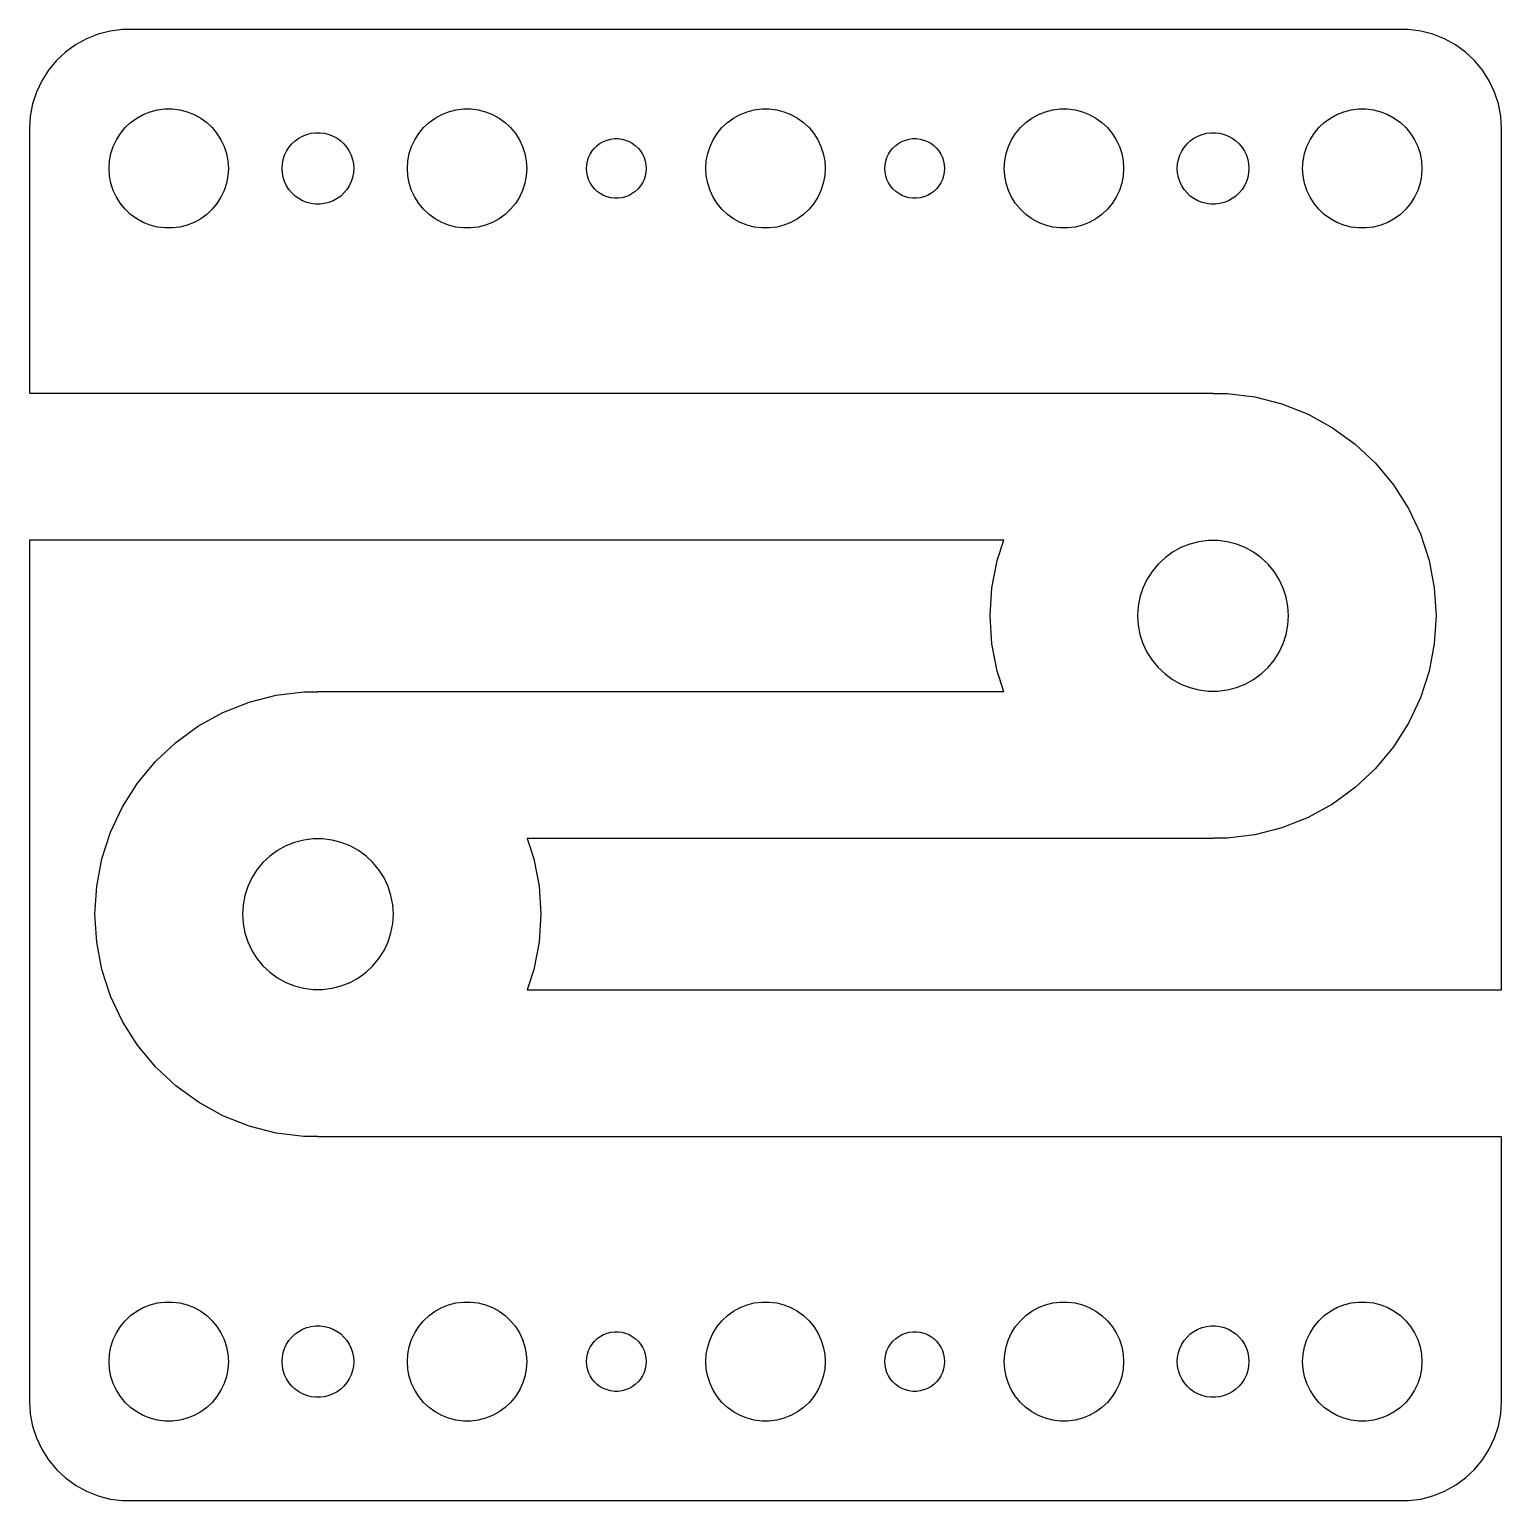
# Model space of a CAD drawing. Header units: metres. Extents: x -37 to 127, y -37 to 121.
# Drawn here: x 53 to 127, y 47 to 121 of the extents above; entities that cross this region are included whole.
import ezdxf

# ---------------------------------------------------------------- set-up
doc = ezdxf.new("R2010")
doc.units = ezdxf.units.M

msp = doc.modelspace()

# ---------------------------------------------------------------- linework, layer by layer
for p, q in [((56.4549, 120.755), (55.8711, 120.524)), ((57.0631, 120.911), (56.4549, 120.755)), ((57.686, 120.99), (57.0631, 120.911)), ((122.314, 120.99), (57.686, 120.99)), ((122.937, 120.911), (122.314, 120.99)), ((123.545, 120.755), (122.937, 120.911)), ((124.129, 120.524), (123.545, 120.755)), ((55.3209, 120.222), (54.8129, 119.853)), ((55.8711, 120.524), (55.3209, 120.222)), ((124.679, 120.222), (124.129, 120.524)), ((125.187, 119.853), (124.679, 120.222)), ((54.3551, 119.423), (53.9549, 118.939)), ((54.8129, 119.853), (54.3551, 119.423)), ((125.645, 119.423), (125.187, 119.853)), ((126.045, 118.939), (125.645, 119.423)), ((53.6185, 118.409), (53.3511, 117.841)), ((53.9549, 118.939), (53.6185, 118.409)), ((126.382, 118.409), (126.045, 118.939)), ((126.649, 117.841), (126.382, 118.409)), ((53.3511, 117.841), (53.1571, 117.243)), ((126.843, 117.243), (126.649, 117.841)), ((53.1571, 117.243), (53.0394, 116.627)), ((59.0729, 116.853), (59.4379, 116.947)), ((59.4379, 116.947), (59.8116, 116.994)), ((59.8116, 116.994), (60.1884, 116.994)), ((60.1884, 116.994), (60.5621, 116.947)), ((60.5621, 116.947), (60.927, 116.853)), ((74.073, 116.853), (74.4379, 116.947)), ((74.4379, 116.947), (74.8116, 116.994)), ((74.8116, 116.994), (75.1884, 116.994)), ((75.1884, 116.994), (75.5621, 116.947)), ((75.5621, 116.947), (75.927, 116.853)), ((89.073, 116.853), (89.4379, 116.947)), ((89.4379, 116.947), (89.8116, 116.994)), ((89.8116, 116.994), (90.1884, 116.994)), ((90.1884, 116.994), (90.5621, 116.947)), ((90.5621, 116.947), (90.927, 116.853)), ((104.073, 116.853), (104.438, 116.947)), ((104.438, 116.947), (104.812, 116.994)), ((104.812, 116.994), (105.188, 116.994)), ((105.188, 116.994), (105.562, 116.947)), ((105.562, 116.947), (105.927, 116.853)), ((119.073, 116.853), (119.438, 116.947)), ((119.438, 116.947), (119.812, 116.994)), ((119.812, 116.994), (120.188, 116.994)), ((120.188, 116.994), (120.562, 116.947)), ((120.562, 116.947), (120.927, 116.853)), ((126.961, 116.627), (126.843, 117.243)), ((53.0394, 116.627), (53, 116)), ((57.8131, 116.054), (58.0877, 116.312)), ((58.0877, 116.312), (58.3925, 116.533)), ((58.3925, 116.533), (58.7227, 116.714)), ((58.7227, 116.714), (59.0729, 116.853)), ((60.927, 116.853), (61.2773, 116.714)), ((61.2773, 116.714), (61.6075, 116.533)), ((61.6075, 116.533), (61.9123, 116.312)), ((61.9123, 116.312), (62.1869, 116.054)), ((72.8131, 116.054), (73.0877, 116.312)), ((73.0877, 116.312), (73.3925, 116.533)), ((73.3925, 116.533), (73.7227, 116.714)), ((73.7227, 116.714), (74.073, 116.853)), ((75.927, 116.853), (76.2773, 116.714)), ((76.2773, 116.714), (76.6075, 116.533)), ((76.6075, 116.533), (76.9123, 116.312)), ((76.9123, 116.312), (77.1869, 116.054)), ((87.8131, 116.054), (88.0877, 116.312)), ((88.0877, 116.312), (88.3925, 116.533)), ((88.3925, 116.533), (88.7227, 116.714)), ((88.7227, 116.714), (89.073, 116.853)), ((90.927, 116.853), (91.2773, 116.714)), ((91.2773, 116.714), (91.6075, 116.533)), ((91.6075, 116.533), (91.9123, 116.312)), ((91.9123, 116.312), (92.1869, 116.054)), ((102.813, 116.054), (103.088, 116.312)), ((103.088, 116.312), (103.393, 116.533)), ((103.393, 116.533), (103.723, 116.714)), ((103.723, 116.714), (104.073, 116.853)), ((105.927, 116.853), (106.277, 116.714)), ((106.277, 116.714), (106.607, 116.533)), ((106.607, 116.533), (106.912, 116.312)), ((106.912, 116.312), (107.187, 116.054)), ((117.813, 116.054), (118.088, 116.312)), ((118.088, 116.312), (118.393, 116.533)), ((118.393, 116.533), (118.723, 116.714)), ((118.723, 116.714), (119.073, 116.853)), ((120.927, 116.853), (121.277, 116.714)), ((121.277, 116.714), (121.607, 116.533)), ((121.607, 116.533), (121.912, 116.312)), ((121.912, 116.312), (122.187, 116.054)), ((127, 116), (126.961, 116.627)), ((53, 116), (53, 102.7)), ((57.2107, 115.104), (57.3711, 115.445)), ((57.3711, 115.445), (57.5729, 115.763)), ((57.5729, 115.763), (57.8131, 116.054)), ((62.1869, 116.054), (62.427, 115.763)), ((62.427, 115.763), (62.6289, 115.445)), ((62.6289, 115.445), (62.7893, 115.104)), ((66.3526, 115.387), (66.5355, 115.52)), ((66.5355, 115.52), (66.7336, 115.629)), ((66.7336, 115.629), (66.9438, 115.712)), ((66.9438, 115.712), (67.1627, 115.768)), ((67.1627, 115.768), (67.387, 115.796)), ((67.387, 115.796), (67.613, 115.796)), ((67.613, 115.796), (67.8373, 115.768)), ((67.8373, 115.768), (68.0562, 115.712)), ((68.0562, 115.712), (68.2664, 115.629)), ((68.2664, 115.629), (68.4645, 115.52)), ((68.4645, 115.52), (68.6474, 115.387)), ((72.2107, 115.104), (72.3711, 115.445)), ((72.3711, 115.445), (72.573, 115.763)), ((72.573, 115.763), (72.8131, 116.054)), ((77.1869, 116.054), (77.427, 115.763)), ((77.427, 115.763), (77.6289, 115.445)), ((77.6289, 115.445), (77.7893, 115.104)), ((82.0365, 115.427), (82.2189, 115.473)), ((82.2189, 115.473), (82.4058, 115.497)), ((82.4058, 115.497), (82.5942, 115.497)), ((82.5942, 115.497), (82.7811, 115.473)), ((82.7811, 115.473), (82.9635, 115.427)), ((87.2107, 115.104), (87.3711, 115.445)), ((87.3711, 115.445), (87.573, 115.763)), ((87.573, 115.763), (87.8131, 116.054)), ((92.1869, 116.054), (92.427, 115.763)), ((92.427, 115.763), (92.6289, 115.445)), ((92.6289, 115.445), (92.7893, 115.104)), ((97.0365, 115.427), (97.2189, 115.473)), ((97.2189, 115.473), (97.4058, 115.497)), ((97.4058, 115.497), (97.5942, 115.497)), ((97.5942, 115.497), (97.7811, 115.473)), ((97.7811, 115.473), (97.9635, 115.427)), ((102.211, 115.104), (102.371, 115.445)), ((102.371, 115.445), (102.573, 115.763)), ((102.573, 115.763), (102.813, 116.054)), ((107.187, 116.054), (107.427, 115.763)), ((107.427, 115.763), (107.629, 115.445)), ((107.629, 115.445), (107.789, 115.104)), ((111.353, 115.387), (111.536, 115.52)), ((111.536, 115.52), (111.734, 115.629)), ((111.734, 115.629), (111.944, 115.712)), ((111.944, 115.712), (112.163, 115.768)), ((112.163, 115.768), (112.387, 115.796)), ((112.387, 115.796), (112.613, 115.796)), ((112.613, 115.796), (112.837, 115.768)), ((112.837, 115.768), (113.056, 115.712)), ((113.056, 115.712), (113.266, 115.629)), ((113.266, 115.629), (113.464, 115.52)), ((113.464, 115.52), (113.647, 115.387)), ((117.211, 115.104), (117.371, 115.445)), ((117.371, 115.445), (117.573, 115.763)), ((117.573, 115.763), (117.813, 116.054)), ((122.187, 116.054), (122.427, 115.763)), ((122.427, 115.763), (122.629, 115.445)), ((122.629, 115.445), (122.789, 115.104)), ((127, 72.6997), (127, 116)), ((57.0237, 114.376), (57.0942, 114.746)), ((57.0942, 114.746), (57.2107, 115.104)), ((62.7893, 115.104), (62.9057, 114.746)), ((62.9057, 114.746), (62.9763, 114.376)), ((65.8264, 114.663), (65.9226, 114.867)), ((65.9226, 114.867), (66.0438, 115.058)), ((66.0438, 115.058), (66.1879, 115.232)), ((66.1879, 115.232), (66.3526, 115.387)), ((68.6474, 115.387), (68.8121, 115.232)), ((68.8121, 115.232), (68.9562, 115.058)), ((68.9562, 115.058), (69.0773, 114.867)), ((69.0773, 114.867), (69.1736, 114.663)), ((72.0237, 114.376), (72.0943, 114.746)), ((72.0943, 114.746), (72.2107, 115.104)), ((77.7893, 115.104), (77.9057, 114.746)), ((77.9057, 114.746), (77.9763, 114.376)), ((81.1053, 114.552), (81.1855, 114.723)), ((81.1855, 114.723), (81.2865, 114.882)), ((81.2865, 114.882), (81.4065, 115.027)), ((81.4065, 115.027), (81.5439, 115.156)), ((81.5439, 115.156), (81.6963, 115.266)), ((81.6963, 115.266), (81.8613, 115.357)), ((81.8613, 115.357), (82.0365, 115.427)), ((82.9635, 115.427), (83.1387, 115.357)), ((83.1387, 115.357), (83.3037, 115.266)), ((83.3037, 115.266), (83.4561, 115.156)), ((83.4561, 115.156), (83.5934, 115.027)), ((83.5934, 115.027), (83.7135, 114.882)), ((83.7135, 114.882), (83.8145, 114.723)), ((83.8145, 114.723), (83.8947, 114.552)), ((87.0237, 114.376), (87.0943, 114.746)), ((87.0943, 114.746), (87.2107, 115.104)), ((92.7893, 115.104), (92.9057, 114.746)), ((92.9057, 114.746), (92.9763, 114.376)), ((96.1053, 114.552), (96.1855, 114.723)), ((96.1855, 114.723), (96.2865, 114.882)), ((96.2865, 114.882), (96.4065, 115.027)), ((96.4065, 115.027), (96.5439, 115.156)), ((96.5439, 115.156), (96.6963, 115.266)), ((96.6963, 115.266), (96.8613, 115.357)), ((96.8613, 115.357), (97.0365, 115.427)), ((97.9635, 115.427), (98.1387, 115.357)), ((98.1387, 115.357), (98.3037, 115.266)), ((98.3037, 115.266), (98.4561, 115.156)), ((98.4561, 115.156), (98.5934, 115.027)), ((98.5934, 115.027), (98.7135, 114.882)), ((98.7135, 114.882), (98.8145, 114.723)), ((98.8145, 114.723), (98.8947, 114.552)), ((102.024, 114.376), (102.094, 114.746)), ((102.094, 114.746), (102.211, 115.104)), ((107.789, 115.104), (107.906, 114.746)), ((107.906, 114.746), (107.976, 114.376)), ((110.826, 114.663), (110.923, 114.867)), ((110.923, 114.867), (111.044, 115.058)), ((111.044, 115.058), (111.188, 115.232)), ((111.188, 115.232), (111.353, 115.387)), ((113.647, 115.387), (113.812, 115.232)), ((113.812, 115.232), (113.956, 115.058)), ((113.956, 115.058), (114.077, 114.867)), ((114.077, 114.867), (114.174, 114.663)), ((117.024, 114.376), (117.094, 114.746)), ((117.094, 114.746), (117.211, 115.104)), ((122.789, 115.104), (122.906, 114.746)), ((122.906, 114.746), (122.976, 114.376)), ((57, 114), (57.0237, 114.376)), ((57.0237, 113.624), (57, 114)), ((62.9763, 114.376), (63, 114)), ((63, 114), (62.9763, 113.624)), ((65.7, 114), (65.7142, 114.226)), ((65.7142, 113.774), (65.7, 114)), ((65.7142, 114.226), (65.7565, 114.448)), ((65.7565, 114.448), (65.8264, 114.663)), ((69.1736, 114.663), (69.2434, 114.448)), ((69.2434, 114.448), (69.2858, 114.226)), ((69.2858, 114.226), (69.3, 114)), ((69.3, 114), (69.2858, 113.774)), ((72, 114), (72.0237, 114.376)), ((72.0237, 113.624), (72, 114)), ((77.9763, 114.376), (78, 114)), ((78, 114), (77.9763, 113.624)), ((81, 114), (81.0118, 114.188)), ((81.0118, 113.812), (81, 114)), ((81.0118, 114.188), (81.0471, 114.373)), ((81.0471, 114.373), (81.1053, 114.552)), ((83.8947, 114.552), (83.9529, 114.373)), ((83.9529, 114.373), (83.9882, 114.188)), ((83.9882, 114.188), (84, 114)), ((84, 114), (83.9882, 113.812)), ((87, 114), (87.0237, 114.376)), ((87.0237, 113.624), (87, 114)), ((92.9763, 114.376), (93, 114)), ((93, 114), (92.9763, 113.624)), ((96, 114), (96.0118, 114.188)), ((96.0118, 113.812), (96, 114)), ((96.0118, 114.188), (96.0471, 114.373)), ((96.0471, 114.373), (96.1053, 114.552)), ((98.8947, 114.552), (98.9529, 114.373)), ((98.9529, 114.373), (98.9882, 114.188)), ((98.9882, 114.188), (99, 114)), ((99, 114), (98.9882, 113.812)), ((102, 114), (102.024, 114.376)), ((102.024, 113.624), (102, 114)), ((107.976, 114.376), (108, 114)), ((108, 114), (107.976, 113.624)), ((110.7, 114), (110.714, 114.226)), ((110.714, 113.774), (110.7, 114)), ((110.714, 114.226), (110.757, 114.448)), ((110.757, 114.448), (110.826, 114.663)), ((114.174, 114.663), (114.243, 114.448)), ((114.243, 114.448), (114.286, 114.226)), ((114.286, 114.226), (114.3, 114)), ((114.3, 114), (114.286, 113.774)), ((117, 114), (117.024, 114.376)), ((117.024, 113.624), (117, 114)), ((122.976, 114.376), (123, 114)), ((123, 114), (122.976, 113.624)), ((57.0942, 113.254), (57.0237, 113.624)), ((57.2107, 112.896), (57.0942, 113.254)), ((62.9057, 113.254), (62.7893, 112.896)), ((62.9763, 113.624), (62.9057, 113.254)), ((65.7565, 113.552), (65.7142, 113.774)), ((65.8264, 113.337), (65.7565, 113.552)), ((65.9226, 113.133), (65.8264, 113.337)), ((69.1736, 113.337), (69.0773, 113.133)), ((69.2434, 113.552), (69.1736, 113.337)), ((69.2858, 113.774), (69.2434, 113.552)), ((72.0943, 113.254), (72.0237, 113.624)), ((72.2107, 112.896), (72.0943, 113.254)), ((77.9057, 113.254), (77.7893, 112.896)), ((77.9763, 113.624), (77.9057, 113.254)), ((81.0471, 113.627), (81.0118, 113.812)), ((81.1053, 113.448), (81.0471, 113.627)), ((81.1855, 113.277), (81.1053, 113.448)), ((81.2865, 113.118), (81.1855, 113.277)), ((83.8145, 113.277), (83.7135, 113.118)), ((83.8947, 113.448), (83.8145, 113.277)), ((83.9529, 113.627), (83.8947, 113.448)), ((83.9882, 113.812), (83.9529, 113.627)), ((87.0943, 113.254), (87.0237, 113.624)), ((87.2107, 112.896), (87.0943, 113.254)), ((92.9057, 113.254), (92.7893, 112.896)), ((92.9763, 113.624), (92.9057, 113.254)), ((96.0471, 113.627), (96.0118, 113.812)), ((96.1053, 113.448), (96.0471, 113.627)), ((96.1855, 113.277), (96.1053, 113.448)), ((96.2865, 113.118), (96.1855, 113.277)), ((98.8145, 113.277), (98.7135, 113.118)), ((98.8947, 113.448), (98.8145, 113.277)), ((98.9529, 113.627), (98.8947, 113.448)), ((98.9882, 113.812), (98.9529, 113.627)), ((102.094, 113.254), (102.024, 113.624)), ((102.211, 112.896), (102.094, 113.254)), ((107.906, 113.254), (107.789, 112.896)), ((107.976, 113.624), (107.906, 113.254)), ((110.757, 113.552), (110.714, 113.774)), ((110.826, 113.337), (110.757, 113.552)), ((110.923, 113.133), (110.826, 113.337)), ((114.174, 113.337), (114.077, 113.133)), ((114.243, 113.552), (114.174, 113.337)), ((114.286, 113.774), (114.243, 113.552)), ((117.094, 113.254), (117.024, 113.624)), ((117.211, 112.896), (117.094, 113.254)), ((122.906, 113.254), (122.789, 112.896)), ((122.976, 113.624), (122.906, 113.254)), ((57.3711, 112.555), (57.2107, 112.896)), ((57.5729, 112.237), (57.3711, 112.555)), ((62.6289, 112.555), (62.427, 112.237)), ((62.7893, 112.896), (62.6289, 112.555)), ((66.0438, 112.942), (65.9226, 113.133)), ((66.1879, 112.768), (66.0438, 112.942)), ((66.3526, 112.613), (66.1879, 112.768)), ((66.5355, 112.48), (66.3526, 112.613)), ((66.7336, 112.371), (66.5355, 112.48)), ((68.4645, 112.48), (68.2664, 112.371)), ((68.6474, 112.613), (68.4645, 112.48)), ((68.8121, 112.768), (68.6474, 112.613)), ((68.9562, 112.942), (68.8121, 112.768)), ((69.0773, 113.133), (68.9562, 112.942)), ((72.3711, 112.555), (72.2107, 112.896)), ((72.573, 112.237), (72.3711, 112.555)), ((77.6289, 112.555), (77.427, 112.237)), ((77.7893, 112.896), (77.6289, 112.555)), ((81.4065, 112.973), (81.2865, 113.118)), ((81.5439, 112.844), (81.4065, 112.973)), ((81.6963, 112.734), (81.5439, 112.844)), ((81.8613, 112.643), (81.6963, 112.734)), ((82.0365, 112.573), (81.8613, 112.643)), ((82.2189, 112.527), (82.0365, 112.573)), ((82.4058, 112.503), (82.2189, 112.527)), ((82.5942, 112.503), (82.4058, 112.503)), ((82.7811, 112.527), (82.5942, 112.503)), ((82.9635, 112.573), (82.7811, 112.527)), ((83.1387, 112.643), (82.9635, 112.573)), ((83.3037, 112.734), (83.1387, 112.643)), ((83.4561, 112.844), (83.3037, 112.734)), ((83.5934, 112.973), (83.4561, 112.844)), ((83.7135, 113.118), (83.5934, 112.973)), ((87.3711, 112.555), (87.2107, 112.896)), ((87.573, 112.237), (87.3711, 112.555)), ((92.6289, 112.555), (92.427, 112.237)), ((92.7893, 112.896), (92.6289, 112.555)), ((96.4065, 112.973), (96.2865, 113.118)), ((96.5439, 112.844), (96.4065, 112.973)), ((96.6963, 112.734), (96.5439, 112.844)), ((96.8613, 112.643), (96.6963, 112.734)), ((97.0365, 112.573), (96.8613, 112.643)), ((97.2189, 112.527), (97.0365, 112.573)), ((97.4058, 112.503), (97.2189, 112.527)), ((97.5942, 112.503), (97.4058, 112.503)), ((97.7811, 112.527), (97.5942, 112.503)), ((97.9635, 112.573), (97.7811, 112.527)), ((98.1387, 112.643), (97.9635, 112.573)), ((98.3037, 112.734), (98.1387, 112.643)), ((98.4561, 112.844), (98.3037, 112.734)), ((98.5934, 112.973), (98.4561, 112.844)), ((98.7135, 113.118), (98.5934, 112.973)), ((102.371, 112.555), (102.211, 112.896)), ((102.573, 112.237), (102.371, 112.555)), ((107.629, 112.555), (107.427, 112.237)), ((107.789, 112.896), (107.629, 112.555)), ((111.044, 112.942), (110.923, 113.133)), ((111.188, 112.768), (111.044, 112.942)), ((111.353, 112.613), (111.188, 112.768)), ((111.536, 112.48), (111.353, 112.613)), ((111.734, 112.371), (111.536, 112.48)), ((113.464, 112.48), (113.266, 112.371)), ((113.647, 112.613), (113.464, 112.48)), ((113.812, 112.768), (113.647, 112.613)), ((113.956, 112.942), (113.812, 112.768)), ((114.077, 113.133), (113.956, 112.942)), ((117.371, 112.555), (117.211, 112.896)), ((117.573, 112.237), (117.371, 112.555)), ((122.629, 112.555), (122.427, 112.237)), ((122.789, 112.896), (122.629, 112.555)), ((57.8131, 111.946), (57.5729, 112.237)), ((58.0877, 111.688), (57.8131, 111.946)), ((62.1869, 111.946), (61.9123, 111.688)), ((62.427, 112.237), (62.1869, 111.946)), ((66.9438, 112.288), (66.7336, 112.371)), ((67.1627, 112.232), (66.9438, 112.288)), ((67.387, 112.204), (67.1627, 112.232)), ((67.613, 112.204), (67.387, 112.204)), ((67.8373, 112.232), (67.613, 112.204)), ((68.0562, 112.288), (67.8373, 112.232)), ((68.2664, 112.371), (68.0562, 112.288)), ((72.8131, 111.946), (72.573, 112.237)), ((73.0877, 111.688), (72.8131, 111.946)), ((77.1869, 111.946), (76.9123, 111.688)), ((77.427, 112.237), (77.1869, 111.946)), ((87.8131, 111.946), (87.573, 112.237)), ((88.0877, 111.688), (87.8131, 111.946)), ((92.1869, 111.946), (91.9123, 111.688)), ((92.427, 112.237), (92.1869, 111.946)), ((102.813, 111.946), (102.573, 112.237)), ((103.088, 111.688), (102.813, 111.946)), ((107.187, 111.946), (106.912, 111.688)), ((107.427, 112.237), (107.187, 111.946)), ((111.944, 112.288), (111.734, 112.371)), ((112.163, 112.232), (111.944, 112.288)), ((112.387, 112.204), (112.163, 112.232)), ((112.613, 112.204), (112.387, 112.204)), ((112.837, 112.232), (112.613, 112.204)), ((113.056, 112.288), (112.837, 112.232)), ((113.266, 112.371), (113.056, 112.288)), ((117.813, 111.946), (117.573, 112.237)), ((118.088, 111.688), (117.813, 111.946)), ((122.187, 111.946), (121.912, 111.688)), ((122.427, 112.237), (122.187, 111.946)), ((58.3925, 111.467), (58.0877, 111.688)), ((58.7227, 111.286), (58.3925, 111.467)), ((59.0729, 111.147), (58.7227, 111.286)), ((59.4379, 111.053), (59.0729, 111.147)), ((59.8116, 111.006), (59.4379, 111.053)), ((60.1884, 111.006), (59.8116, 111.006)), ((60.5621, 111.053), (60.1884, 111.006)), ((60.927, 111.147), (60.5621, 111.053)), ((61.2773, 111.286), (60.927, 111.147)), ((61.6075, 111.467), (61.2773, 111.286)), ((61.9123, 111.688), (61.6075, 111.467)), ((73.3925, 111.467), (73.0877, 111.688)), ((73.7227, 111.286), (73.3925, 111.467)), ((74.073, 111.147), (73.7227, 111.286)), ((74.4379, 111.053), (74.073, 111.147)), ((74.8116, 111.006), (74.4379, 111.053)), ((75.1884, 111.006), (74.8116, 111.006)), ((75.5621, 111.053), (75.1884, 111.006)), ((75.927, 111.147), (75.5621, 111.053)), ((76.2773, 111.286), (75.927, 111.147)), ((76.6075, 111.467), (76.2773, 111.286)), ((76.9123, 111.688), (76.6075, 111.467)), ((88.3925, 111.467), (88.0877, 111.688)), ((88.7227, 111.286), (88.3925, 111.467)), ((89.073, 111.147), (88.7227, 111.286)), ((89.4379, 111.053), (89.073, 111.147)), ((89.8116, 111.006), (89.4379, 111.053)), ((90.1884, 111.006), (89.8116, 111.006)), ((90.5621, 111.053), (90.1884, 111.006)), ((90.927, 111.147), (90.5621, 111.053)), ((91.2773, 111.286), (90.927, 111.147)), ((91.6075, 111.467), (91.2773, 111.286)), ((91.9123, 111.688), (91.6075, 111.467)), ((103.393, 111.467), (103.088, 111.688)), ((103.723, 111.286), (103.393, 111.467)), ((104.073, 111.147), (103.723, 111.286)), ((104.438, 111.053), (104.073, 111.147)), ((104.812, 111.006), (104.438, 111.053)), ((105.188, 111.006), (104.812, 111.006)), ((105.562, 111.053), (105.188, 111.006)), ((105.927, 111.147), (105.562, 111.053)), ((106.277, 111.286), (105.927, 111.147)), ((106.607, 111.467), (106.277, 111.286)), ((106.912, 111.688), (106.607, 111.467)), ((118.393, 111.467), (118.088, 111.688)), ((118.723, 111.286), (118.393, 111.467)), ((119.073, 111.147), (118.723, 111.286)), ((119.438, 111.053), (119.073, 111.147)), ((119.812, 111.006), (119.438, 111.053)), ((120.188, 111.006), (119.812, 111.006)), ((120.562, 111.053), (120.188, 111.006)), ((120.927, 111.147), (120.562, 111.053)), ((121.277, 111.286), (120.927, 111.147)), ((121.607, 111.467), (121.277, 111.286)), ((121.912, 111.688), (121.607, 111.467)), ((53, 102.7), (112.5, 102.7)), ((112.5, 102.7), (112.5, 102.684)), ((112.5, 102.684), (113.204, 102.684)), ((113.204, 102.684), (114.6, 102.508)), ((114.6, 102.508), (115.963, 102.158)), ((115.963, 102.158), (117.271, 101.64)), ((117.271, 101.64), (118.505, 100.962)), ((118.505, 100.962), (119.643, 100.134)), ((119.643, 100.134), (120.669, 99.1711)), ((120.669, 99.1711), (121.566, 98.0868)), ((121.566, 98.0868), (122.32, 96.8986)), ((122.32, 96.8986), (122.919, 95.6253)), ((122.919, 95.6253), (123.354, 94.2868)), ((101.975, 95.3003), (53, 95.3003)), ((53, 95.3003), (53, 52)), ((101.646, 94.2868), (101.975, 95.3003)), ((110.885, 94.9328), (110.467, 94.7032)), ((111.328, 95.1081), (110.885, 94.9328)), ((111.789, 95.2266), (111.328, 95.1081)), ((112.262, 95.2863), (111.789, 95.2266)), ((112.738, 95.2863), (112.262, 95.2863)), ((113.211, 95.2266), (112.738, 95.2863)), ((113.672, 95.1081), (113.211, 95.2266)), ((114.115, 94.9328), (113.672, 95.1081)), ((114.533, 94.7032), (114.115, 94.9328)), ((101.382, 92.9045), (101.646, 94.2868)), ((109.734, 94.097), (109.431, 93.7299)), ((110.082, 94.4232), (109.734, 94.097)), ((110.467, 94.7032), (110.082, 94.4232)), ((114.918, 94.4232), (114.533, 94.7032)), ((115.266, 94.097), (114.918, 94.4232)), ((115.569, 93.7299), (115.266, 94.097)), ((123.354, 94.2868), (123.618, 92.9045)), ((109.175, 93.3277), (108.973, 92.8966)), ((109.431, 93.7299), (109.175, 93.3277)), ((115.825, 93.3277), (115.569, 93.7299)), ((116.027, 92.8966), (115.825, 93.3277)), ((101.294, 91.5), (101.382, 92.9045)), ((108.973, 92.8966), (108.825, 92.4435)), ((116.175, 92.4435), (116.027, 92.8966)), ((123.618, 92.9045), (123.706, 91.5)), ((108.736, 91.9755), (108.706, 91.5)), ((108.825, 92.4435), (108.736, 91.9755)), ((116.264, 91.9755), (116.175, 92.4435)), ((116.294, 91.5), (116.264, 91.9755)), ((101.382, 90.0955), (101.294, 91.5)), ((108.706, 91.5), (108.736, 91.0245)), ((108.736, 91.0245), (108.825, 90.5565)), ((116.175, 90.5565), (116.264, 91.0245)), ((116.264, 91.0245), (116.294, 91.5)), ((123.706, 91.5), (123.618, 90.0955)), ((108.825, 90.5565), (108.973, 90.1034)), ((116.027, 90.1034), (116.175, 90.5565)), ((101.646, 88.7131), (101.382, 90.0955)), ((108.973, 90.1034), (109.175, 89.6723)), ((109.175, 89.6723), (109.431, 89.27)), ((115.569, 89.27), (115.825, 89.6723)), ((115.825, 89.6723), (116.027, 90.1034)), ((123.618, 90.0955), (123.354, 88.7131)), ((109.431, 89.27), (109.734, 88.9029)), ((109.734, 88.9029), (110.082, 88.5768)), ((114.918, 88.5768), (115.266, 88.9029)), ((115.266, 88.9029), (115.569, 89.27)), ((101.975, 87.6997), (101.646, 88.7131)), ((110.082, 88.5768), (110.467, 88.2968)), ((110.467, 88.2968), (110.885, 88.0672)), ((110.885, 88.0672), (111.328, 87.8918)), ((113.672, 87.8918), (114.115, 88.0672)), ((114.115, 88.0672), (114.533, 88.2968)), ((114.533, 88.2968), (114.918, 88.5768)), ((123.354, 88.7131), (122.919, 87.3747)), ((64.0371, 87.1577), (65.4002, 87.5077)), ((65.4002, 87.5077), (66.7964, 87.684)), ((66.7964, 87.684), (67.5, 87.684)), ((67.5, 87.684), (67.5, 87.6997)), ((67.5, 87.6997), (101.975, 87.6997)), ((111.328, 87.8918), (111.789, 87.7734)), ((111.789, 87.7734), (112.262, 87.7136)), ((112.262, 87.7136), (112.738, 87.7136)), ((112.738, 87.7136), (113.211, 87.7734)), ((113.211, 87.7734), (113.672, 87.8918)), ((122.919, 87.3747), (122.32, 86.1014)), ((61.4954, 85.9617), (62.7286, 86.6396)), ((62.7286, 86.6396), (64.0371, 87.1577)), ((60.3569, 85.1345), (61.4954, 85.9617)), ((122.32, 86.1014), (121.566, 84.9132)), ((59.3311, 84.1711), (60.3569, 85.1345)), ((121.566, 84.9132), (120.669, 83.8289)), ((58.434, 83.0868), (59.3311, 84.1711)), ((120.669, 83.8289), (119.643, 82.8655)), ((57.68, 81.8986), (58.434, 83.0868)), ((119.643, 82.8655), (118.505, 82.0383)), ((57.0808, 80.6253), (57.68, 81.8986)), ((118.505, 82.0383), (117.271, 81.3604)), ((115.963, 80.8423), (114.6, 80.4923)), ((117.271, 81.3604), (115.963, 80.8423)), ((56.6459, 79.2869), (57.0808, 80.6253)), ((65.8847, 79.9328), (65.4672, 79.7032)), ((66.3276, 80.1082), (65.8847, 79.9328)), ((66.7891, 80.2266), (66.3276, 80.1082)), ((67.2618, 80.2864), (66.7891, 80.2266)), ((67.7382, 80.2864), (67.2618, 80.2864)), ((68.2109, 80.2266), (67.7382, 80.2864)), ((68.6724, 80.1082), (68.2109, 80.2266)), ((69.1153, 79.9328), (68.6724, 80.1082)), ((69.5328, 79.7032), (69.1153, 79.9328)), ((112.5, 80.3003), (78.0248, 80.3003)), ((78.0248, 80.3003), (78.3541, 79.2869)), ((113.204, 80.316), (112.5, 80.316)), ((112.5, 80.316), (112.5, 80.3003)), ((114.6, 80.4923), (113.204, 80.316)), ((56.3822, 77.9045), (56.6459, 79.2869)), ((65.0817, 79.4232), (64.7344, 79.0971)), ((65.4672, 79.7032), (65.0817, 79.4232)), ((69.9183, 79.4232), (69.5328, 79.7032)), ((70.2656, 79.0971), (69.9183, 79.4232)), ((78.3541, 79.2869), (78.6178, 77.9045)), ((64.4307, 78.73), (64.1754, 78.3277)), ((64.7344, 79.0971), (64.4307, 78.73)), ((70.5693, 78.73), (70.2656, 79.0971)), ((70.8246, 78.3277), (70.5693, 78.73)), ((56.2938, 76.5), (56.3822, 77.9045)), ((63.9726, 77.8966), (63.8253, 77.4435)), ((64.1754, 78.3277), (63.9726, 77.8966)), ((71.0274, 77.8966), (70.8246, 78.3277)), ((71.1746, 77.4435), (71.0274, 77.8966)), ((78.6178, 77.9045), (78.7062, 76.5)), ((63.7361, 76.9755), (63.7062, 76.5)), ((63.8253, 77.4435), (63.7361, 76.9755)), ((71.2639, 76.9755), (71.1746, 77.4435)), ((71.2938, 76.5), (71.2639, 76.9755)), ((56.3822, 75.0955), (56.2938, 76.5)), ((63.7062, 76.5), (63.7361, 76.0245)), ((71.2639, 76.0245), (71.2938, 76.5)), ((78.7062, 76.5), (78.6178, 75.0955)), ((63.7361, 76.0245), (63.8253, 75.5565)), ((63.8253, 75.5565), (63.9726, 75.1034)), ((71.0274, 75.1034), (71.1746, 75.5565)), ((71.1746, 75.5565), (71.2639, 76.0245)), ((56.6459, 73.7132), (56.3822, 75.0955)), ((63.9726, 75.1034), (64.1754, 74.6723)), ((70.8246, 74.6723), (71.0274, 75.1034)), ((78.6178, 75.0955), (78.3541, 73.7132)), ((64.1754, 74.6723), (64.4307, 74.2701)), ((64.4307, 74.2701), (64.7344, 73.903)), ((70.2656, 73.903), (70.5693, 74.2701)), ((70.5693, 74.2701), (70.8246, 74.6723)), ((57.0808, 72.3747), (56.6459, 73.7132)), ((64.7344, 73.903), (65.0817, 73.5768)), ((65.0817, 73.5768), (65.4672, 73.2968)), ((65.4672, 73.2968), (65.8847, 73.0672)), ((69.1153, 73.0672), (69.5328, 73.2968)), ((69.5328, 73.2968), (69.9183, 73.5768)), ((69.9183, 73.5768), (70.2656, 73.903)), ((78.3541, 73.7132), (78.0248, 72.6997)), ((65.8847, 73.0672), (66.3276, 72.8919)), ((66.3276, 72.8919), (66.7891, 72.7734)), ((66.7891, 72.7734), (67.2618, 72.7137)), ((67.2618, 72.7137), (67.7382, 72.7137)), ((67.7382, 72.7137), (68.2109, 72.7734)), ((68.2109, 72.7734), (68.6724, 72.8919)), ((68.6724, 72.8919), (69.1153, 73.0672)), ((78.0248, 72.6997), (127, 72.6997)), ((57.68, 71.1014), (57.0808, 72.3747)), ((58.434, 69.9132), (57.68, 71.1014)), ((59.3311, 68.8289), (58.434, 69.9132)), ((60.3569, 67.8655), (59.3311, 68.8289)), ((61.4954, 67.0383), (60.3569, 67.8655)), ((62.7286, 66.3604), (61.4954, 67.0383)), ((64.0371, 65.8423), (62.7286, 66.3604)), ((65.4002, 65.4923), (64.0371, 65.8423)), ((66.7964, 65.3159), (65.4002, 65.4923)), ((67.5, 65.3159), (66.7964, 65.3159)), ((67.5, 65.3003), (67.5, 65.3159)), ((127, 65.3003), (67.5, 65.3003)), ((127, 52), (127, 65.3003)), ((59.4379, 56.9469), (59.8116, 56.9941)), ((59.8116, 56.9941), (60.1884, 56.9941)), ((60.1884, 56.9941), (60.5621, 56.9469)), ((74.4379, 56.9469), (74.8116, 56.9941)), ((74.8116, 56.9941), (75.1884, 56.9941)), ((75.1884, 56.9941), (75.5621, 56.9469)), ((89.4379, 56.9469), (89.8116, 56.9941)), ((89.8116, 56.9941), (90.1884, 56.9941)), ((90.1884, 56.9941), (90.5621, 56.9469)), ((104.438, 56.9469), (104.812, 56.9941)), ((104.812, 56.9941), (105.188, 56.9941)), ((105.188, 56.9941), (105.562, 56.9469)), ((119.438, 56.9469), (119.812, 56.9941)), ((119.812, 56.9941), (120.188, 56.9941)), ((120.188, 56.9941), (120.562, 56.9469)), ((57.8131, 56.0536), (58.0877, 56.3116)), ((58.0877, 56.3116), (58.3925, 56.533)), ((58.3925, 56.533), (58.7227, 56.7145)), ((58.7227, 56.7145), (59.0729, 56.8532)), ((59.0729, 56.8532), (59.4379, 56.9469)), ((60.5621, 56.9469), (60.927, 56.8532)), ((60.927, 56.8532), (61.2773, 56.7145)), ((61.2773, 56.7145), (61.6075, 56.533)), ((61.6075, 56.533), (61.9123, 56.3116)), ((61.9123, 56.3116), (62.1869, 56.0536)), ((72.8131, 56.0536), (73.0877, 56.3116)), ((73.0877, 56.3116), (73.3925, 56.533)), ((73.3925, 56.533), (73.7227, 56.7145)), ((73.7227, 56.7145), (74.073, 56.8532)), ((74.073, 56.8532), (74.4379, 56.9469)), ((75.5621, 56.9469), (75.927, 56.8532)), ((75.927, 56.8532), (76.2773, 56.7145)), ((76.2773, 56.7145), (76.6075, 56.533)), ((76.6075, 56.533), (76.9123, 56.3116)), ((76.9123, 56.3116), (77.1869, 56.0536)), ((87.8131, 56.0536), (88.0877, 56.3116)), ((88.0877, 56.3116), (88.3925, 56.533)), ((88.3925, 56.533), (88.7227, 56.7145)), ((88.7227, 56.7145), (89.073, 56.8532)), ((89.073, 56.8532), (89.4379, 56.9469)), ((90.5621, 56.9469), (90.927, 56.8532)), ((90.927, 56.8532), (91.2773, 56.7145)), ((91.2773, 56.7145), (91.6075, 56.533)), ((91.6075, 56.533), (91.9123, 56.3116)), ((91.9123, 56.3116), (92.1869, 56.0536)), ((102.813, 56.0536), (103.088, 56.3116)), ((103.088, 56.3116), (103.393, 56.533)), ((103.393, 56.533), (103.723, 56.7145)), ((103.723, 56.7145), (104.073, 56.8532)), ((104.073, 56.8532), (104.438, 56.9469)), ((105.562, 56.9469), (105.927, 56.8532)), ((105.927, 56.8532), (106.277, 56.7145)), ((106.277, 56.7145), (106.607, 56.533)), ((106.607, 56.533), (106.912, 56.3116)), ((106.912, 56.3116), (107.187, 56.0536)), ((117.813, 56.0536), (118.088, 56.3116)), ((118.088, 56.3116), (118.393, 56.533)), ((118.393, 56.533), (118.723, 56.7145)), ((118.723, 56.7145), (119.073, 56.8532)), ((119.073, 56.8532), (119.438, 56.9469)), ((120.562, 56.9469), (120.927, 56.8532)), ((120.927, 56.8532), (121.277, 56.7145)), ((121.277, 56.7145), (121.607, 56.533)), ((121.607, 56.533), (121.912, 56.3116)), ((121.912, 56.3116), (122.187, 56.0536)), ((57.3711, 55.4453), (57.5729, 55.7634)), ((57.5729, 55.7634), (57.8131, 56.0536)), ((62.1869, 56.0536), (62.427, 55.7634)), ((62.427, 55.7634), (62.6289, 55.4453)), ((66.3526, 55.3869), (66.5355, 55.5198)), ((66.5355, 55.5198), (66.7336, 55.6287)), ((66.7336, 55.6287), (66.9438, 55.7119)), ((66.9438, 55.7119), (67.1627, 55.7681)), ((67.1627, 55.7681), (67.387, 55.7964)), ((67.387, 55.7964), (67.613, 55.7964)), ((67.613, 55.7964), (67.8373, 55.7681)), ((67.8373, 55.7681), (68.0562, 55.7119)), ((68.0562, 55.7119), (68.2664, 55.6287)), ((68.2664, 55.6287), (68.4645, 55.5198)), ((68.4645, 55.5198), (68.6474, 55.3869)), ((72.3711, 55.4453), (72.573, 55.7634)), ((72.573, 55.7634), (72.8131, 56.0536)), ((77.1869, 56.0536), (77.427, 55.7634)), ((77.427, 55.7634), (77.6289, 55.4453)), ((87.3711, 55.4453), (87.573, 55.7634)), ((87.573, 55.7634), (87.8131, 56.0536)), ((92.1869, 56.0536), (92.427, 55.7634)), ((92.427, 55.7634), (92.6289, 55.4453)), ((102.371, 55.4453), (102.573, 55.7634)), ((102.573, 55.7634), (102.813, 56.0536)), ((107.187, 56.0536), (107.427, 55.7634)), ((107.427, 55.7634), (107.629, 55.4453)), ((111.353, 55.3869), (111.536, 55.5198)), ((111.536, 55.5198), (111.734, 55.6287)), ((111.734, 55.6287), (111.944, 55.7119)), ((111.944, 55.7119), (112.163, 55.7681)), ((112.163, 55.7681), (112.387, 55.7964)), ((112.387, 55.7964), (112.613, 55.7964)), ((112.613, 55.7964), (112.837, 55.7681)), ((112.837, 55.7681), (113.056, 55.7119)), ((113.056, 55.7119), (113.266, 55.6287)), ((113.266, 55.6287), (113.464, 55.5198)), ((113.464, 55.5198), (113.647, 55.3869)), ((117.371, 55.4453), (117.573, 55.7634)), ((117.573, 55.7634), (117.813, 56.0536)), ((122.187, 56.0536), (122.427, 55.7634)), ((122.427, 55.7634), (122.629, 55.4453)), ((57.0942, 54.7461), (57.2107, 55.1044)), ((57.2107, 55.1044), (57.3711, 55.4453)), ((62.6289, 55.4453), (62.7893, 55.1044)), ((62.7893, 55.1044), (62.9057, 54.7461)), ((65.8264, 54.6626), (65.9226, 54.8672)), ((65.9226, 54.8672), (66.0438, 55.058)), ((66.0438, 55.058), (66.1879, 55.2322)), ((66.1879, 55.2322), (66.3526, 55.3869)), ((68.6474, 55.3869), (68.8121, 55.2322)), ((68.8121, 55.2322), (68.9562, 55.058)), ((68.9562, 55.058), (69.0773, 54.8672)), ((69.0773, 54.8672), (69.1736, 54.6626)), ((72.0943, 54.7461), (72.2107, 55.1044)), ((72.2107, 55.1044), (72.3711, 55.4453)), ((77.6289, 55.4453), (77.7893, 55.1044)), ((77.7893, 55.1044), (77.9057, 54.7461)), ((81.1855, 54.7226), (81.2865, 54.8817)), ((81.2865, 54.8817), (81.4065, 55.0268)), ((81.4065, 55.0268), (81.5439, 55.1558)), ((81.5439, 55.1558), (81.6963, 55.2665)), ((81.6963, 55.2665), (81.8613, 55.3573)), ((81.8613, 55.3573), (82.0365, 55.4266)), ((82.0365, 55.4266), (82.2189, 55.4734)), ((82.2189, 55.4734), (82.4058, 55.497)), ((82.4058, 55.497), (82.5942, 55.497)), ((82.5942, 55.497), (82.7811, 55.4734)), ((82.7811, 55.4734), (82.9635, 55.4266)), ((82.9635, 55.4266), (83.1387, 55.3573)), ((83.1387, 55.3573), (83.3037, 55.2665)), ((83.3037, 55.2665), (83.4561, 55.1558)), ((83.4561, 55.1558), (83.5934, 55.0268)), ((83.5934, 55.0268), (83.7135, 54.8817)), ((83.7135, 54.8817), (83.8145, 54.7226)), ((87.0943, 54.7461), (87.2107, 55.1044)), ((87.2107, 55.1044), (87.3711, 55.4453)), ((92.6289, 55.4453), (92.7893, 55.1044)), ((92.7893, 55.1044), (92.9057, 54.7461)), ((96.1855, 54.7226), (96.2865, 54.8817)), ((96.2865, 54.8817), (96.4065, 55.0268)), ((96.4065, 55.0268), (96.5439, 55.1558)), ((96.5439, 55.1558), (96.6963, 55.2665)), ((96.6963, 55.2665), (96.8613, 55.3573)), ((96.8613, 55.3573), (97.0365, 55.4266)), ((97.0365, 55.4266), (97.2189, 55.4734)), ((97.2189, 55.4734), (97.4058, 55.497)), ((97.4058, 55.497), (97.5942, 55.497)), ((97.5942, 55.497), (97.7811, 55.4734)), ((97.7811, 55.4734), (97.9635, 55.4266)), ((97.9635, 55.4266), (98.1387, 55.3573)), ((98.1387, 55.3573), (98.3037, 55.2665)), ((98.3037, 55.2665), (98.4561, 55.1558)), ((98.4561, 55.1558), (98.5934, 55.0268)), ((98.5934, 55.0268), (98.7135, 54.8817)), ((98.7135, 54.8817), (98.8145, 54.7226)), ((102.094, 54.7461), (102.211, 55.1044)), ((102.211, 55.1044), (102.371, 55.4453)), ((107.629, 55.4453), (107.789, 55.1044)), ((107.789, 55.1044), (107.906, 54.7461)), ((110.826, 54.6626), (110.923, 54.8672)), ((110.923, 54.8672), (111.044, 55.058)), ((111.044, 55.058), (111.188, 55.2322)), ((111.188, 55.2322), (111.353, 55.3869)), ((113.647, 55.3869), (113.812, 55.2322)), ((113.812, 55.2322), (113.956, 55.058)), ((113.956, 55.058), (114.077, 54.8672)), ((114.077, 54.8672), (114.174, 54.6626)), ((117.094, 54.7461), (117.211, 55.1044)), ((117.211, 55.1044), (117.371, 55.4453)), ((122.629, 55.4453), (122.789, 55.1044)), ((122.789, 55.1044), (122.906, 54.7461)), ((57, 54), (57.0237, 54.376)), ((57.0237, 54.376), (57.0942, 54.7461)), ((62.9057, 54.7461), (62.9763, 54.376)), ((62.9763, 54.376), (63, 54)), ((65.7, 54), (65.7142, 54.2256)), ((65.7142, 54.2256), (65.7565, 54.4476)), ((65.7565, 54.4476), (65.8264, 54.6626)), ((69.1736, 54.6626), (69.2434, 54.4476)), ((69.2434, 54.4476), (69.2858, 54.2256)), ((69.2858, 54.2256), (69.3, 54)), ((72, 54), (72.0237, 54.376)), ((72.0237, 54.376), (72.0943, 54.7461)), ((77.9057, 54.7461), (77.9763, 54.376)), ((77.9763, 54.376), (78, 54)), ((81, 54), (81.0118, 54.188)), ((81.0118, 54.188), (81.0471, 54.373)), ((81.0471, 54.373), (81.1053, 54.5522)), ((81.1053, 54.5522), (81.1855, 54.7226)), ((83.8145, 54.7226), (83.8947, 54.5522)), ((83.8947, 54.5522), (83.9529, 54.373)), ((83.9529, 54.373), (83.9882, 54.188)), ((83.9882, 54.188), (84, 54)), ((87, 54), (87.0237, 54.376)), ((87.0237, 54.376), (87.0943, 54.7461)), ((92.9057, 54.7461), (92.9763, 54.376)), ((92.9763, 54.376), (93, 54)), ((96, 54), (96.0118, 54.188)), ((96.0118, 54.188), (96.0471, 54.373)), ((96.0471, 54.373), (96.1053, 54.5522)), ((96.1053, 54.5522), (96.1855, 54.7226)), ((98.8145, 54.7226), (98.8947, 54.5522)), ((98.8947, 54.5522), (98.9529, 54.373)), ((98.9529, 54.373), (98.9882, 54.188)), ((98.9882, 54.188), (99, 54)), ((102, 54), (102.024, 54.376)), ((102.024, 54.376), (102.094, 54.7461)), ((107.906, 54.7461), (107.976, 54.376)), ((107.976, 54.376), (108, 54)), ((110.7, 54), (110.714, 54.2256)), ((110.714, 54.2256), (110.757, 54.4476)), ((110.757, 54.4476), (110.826, 54.6626)), ((114.174, 54.6626), (114.243, 54.4476)), ((114.243, 54.4476), (114.286, 54.2256)), ((114.286, 54.2256), (114.3, 54)), ((117, 54), (117.024, 54.376)), ((117.024, 54.376), (117.094, 54.7461)), ((122.906, 54.7461), (122.976, 54.376)), ((122.976, 54.376), (123, 54)), ((57.0237, 53.624), (57, 54)), ((57.0942, 53.2539), (57.0237, 53.624)), ((62.9763, 53.624), (62.9057, 53.2539)), ((63, 54), (62.9763, 53.624)), ((65.7142, 53.7744), (65.7, 54)), ((65.7565, 53.5524), (65.7142, 53.7744)), ((65.8264, 53.3374), (65.7565, 53.5524)), ((65.9226, 53.1328), (65.8264, 53.3374)), ((69.1736, 53.3374), (69.0773, 53.1328)), ((69.2434, 53.5524), (69.1736, 53.3374)), ((69.2858, 53.7744), (69.2434, 53.5524)), ((69.3, 54), (69.2858, 53.7744)), ((72.0237, 53.624), (72, 54)), ((72.0943, 53.2539), (72.0237, 53.624)), ((77.9763, 53.624), (77.9057, 53.2539)), ((78, 54), (77.9763, 53.624)), ((81.0118, 53.812), (81, 54)), ((81.0471, 53.627), (81.0118, 53.812)), ((81.1053, 53.4478), (81.0471, 53.627)), ((81.1855, 53.2774), (81.1053, 53.4478)), ((83.8947, 53.4478), (83.8145, 53.2774)), ((83.9529, 53.627), (83.8947, 53.4478)), ((83.9882, 53.812), (83.9529, 53.627)), ((84, 54), (83.9882, 53.812)), ((87.0237, 53.624), (87, 54)), ((87.0943, 53.2539), (87.0237, 53.624)), ((92.9763, 53.624), (92.9057, 53.2539)), ((93, 54), (92.9763, 53.624)), ((96.0118, 53.812), (96, 54)), ((96.0471, 53.627), (96.0118, 53.812)), ((96.1053, 53.4478), (96.0471, 53.627)), ((96.1855, 53.2774), (96.1053, 53.4478)), ((98.8947, 53.4478), (98.8145, 53.2774)), ((98.9529, 53.627), (98.8947, 53.4478)), ((98.9882, 53.812), (98.9529, 53.627)), ((99, 54), (98.9882, 53.812)), ((102.024, 53.624), (102, 54)), ((102.094, 53.2539), (102.024, 53.624)), ((107.976, 53.624), (107.906, 53.2539)), ((108, 54), (107.976, 53.624)), ((110.714, 53.7744), (110.7, 54)), ((110.757, 53.5524), (110.714, 53.7744)), ((110.826, 53.3374), (110.757, 53.5524)), ((110.923, 53.1328), (110.826, 53.3374)), ((114.174, 53.3374), (114.077, 53.1328)), ((114.243, 53.5524), (114.174, 53.3374)), ((114.286, 53.7744), (114.243, 53.5524)), ((114.3, 54), (114.286, 53.7744)), ((117.024, 53.624), (117, 54)), ((117.094, 53.2539), (117.024, 53.624)), ((122.976, 53.624), (122.906, 53.2539)), ((123, 54), (122.976, 53.624)), ((57.2107, 52.8956), (57.0942, 53.2539)), ((57.3711, 52.5547), (57.2107, 52.8956)), ((57.5729, 52.2366), (57.3711, 52.5547)), ((62.6289, 52.5547), (62.427, 52.2366)), ((62.7893, 52.8956), (62.6289, 52.5547)), ((62.9057, 53.2539), (62.7893, 52.8956)), ((66.0438, 52.942), (65.9226, 53.1328)), ((66.1879, 52.7678), (66.0438, 52.942)), ((66.3526, 52.6131), (66.1879, 52.7678)), ((66.5355, 52.4802), (66.3526, 52.6131)), ((68.6474, 52.6131), (68.4645, 52.4802)), ((68.8121, 52.7678), (68.6474, 52.6131)), ((68.9562, 52.942), (68.8121, 52.7678)), ((69.0773, 53.1328), (68.9562, 52.942)), ((72.2107, 52.8956), (72.0943, 53.2539)), ((72.3711, 52.5547), (72.2107, 52.8956)), ((72.573, 52.2366), (72.3711, 52.5547)), ((77.6289, 52.5547), (77.427, 52.2366)), ((77.7893, 52.8956), (77.6289, 52.5547)), ((77.9057, 53.2539), (77.7893, 52.8956)), ((81.2865, 53.1183), (81.1855, 53.2774)), ((81.4065, 52.9732), (81.2865, 53.1183)), ((81.5439, 52.8442), (81.4065, 52.9732)), ((81.6963, 52.7335), (81.5439, 52.8442)), ((81.8613, 52.6428), (81.6963, 52.7335)), ((82.0365, 52.5734), (81.8613, 52.6428)), ((82.2189, 52.5266), (82.0365, 52.5734)), ((82.9635, 52.5734), (82.7811, 52.5266)), ((83.1387, 52.6428), (82.9635, 52.5734)), ((83.3037, 52.7335), (83.1387, 52.6428)), ((83.4561, 52.8442), (83.3037, 52.7335)), ((83.5934, 52.9732), (83.4561, 52.8442)), ((83.7135, 53.1183), (83.5934, 52.9732)), ((83.8145, 53.2774), (83.7135, 53.1183)), ((87.2107, 52.8956), (87.0943, 53.2539)), ((87.3711, 52.5547), (87.2107, 52.8956)), ((87.573, 52.2366), (87.3711, 52.5547)), ((92.6289, 52.5547), (92.427, 52.2366)), ((92.7893, 52.8956), (92.6289, 52.5547)), ((92.9057, 53.2539), (92.7893, 52.8956)), ((96.2865, 53.1183), (96.1855, 53.2774)), ((96.4065, 52.9732), (96.2865, 53.1183)), ((96.5439, 52.8442), (96.4065, 52.9732)), ((96.6963, 52.7335), (96.5439, 52.8442)), ((96.8613, 52.6428), (96.6963, 52.7335)), ((97.0365, 52.5734), (96.8613, 52.6428)), ((97.2189, 52.5266), (97.0365, 52.5734)), ((97.9635, 52.5734), (97.7811, 52.5266)), ((98.1387, 52.6428), (97.9635, 52.5734)), ((98.3037, 52.7335), (98.1387, 52.6428)), ((98.4561, 52.8442), (98.3037, 52.7335)), ((98.5934, 52.9732), (98.4561, 52.8442)), ((98.7135, 53.1183), (98.5934, 52.9732)), ((98.8145, 53.2774), (98.7135, 53.1183)), ((102.211, 52.8956), (102.094, 53.2539)), ((102.371, 52.5547), (102.211, 52.8956)), ((102.573, 52.2366), (102.371, 52.5547)), ((107.629, 52.5547), (107.427, 52.2366)), ((107.789, 52.8956), (107.629, 52.5547)), ((107.906, 53.2539), (107.789, 52.8956)), ((111.044, 52.942), (110.923, 53.1328)), ((111.188, 52.7678), (111.044, 52.942)), ((111.353, 52.6131), (111.188, 52.7678)), ((111.536, 52.4802), (111.353, 52.6131)), ((113.647, 52.6131), (113.464, 52.4802)), ((113.812, 52.7678), (113.647, 52.6131)), ((113.956, 52.942), (113.812, 52.7678)), ((114.077, 53.1328), (113.956, 52.942)), ((117.211, 52.8956), (117.094, 53.2539)), ((117.371, 52.5547), (117.211, 52.8956)), ((117.573, 52.2366), (117.371, 52.5547)), ((122.629, 52.5547), (122.427, 52.2366)), ((122.789, 52.8956), (122.629, 52.5547)), ((122.906, 53.2539), (122.789, 52.8956)), ((53, 52), (53.0394, 51.3733)), ((57.8131, 51.9464), (57.5729, 52.2366)), ((58.0877, 51.6885), (57.8131, 51.9464)), ((62.1869, 51.9464), (61.9123, 51.6885)), ((62.427, 52.2366), (62.1869, 51.9464)), ((66.7336, 52.3713), (66.5355, 52.4802)), ((66.9438, 52.2881), (66.7336, 52.3713)), ((67.1627, 52.2319), (66.9438, 52.2881)), ((67.387, 52.2036), (67.1627, 52.2319)), ((67.613, 52.2036), (67.387, 52.2036)), ((67.8373, 52.2319), (67.613, 52.2036)), ((68.0562, 52.2881), (67.8373, 52.2319)), ((68.2664, 52.3713), (68.0562, 52.2881)), ((68.4645, 52.4802), (68.2664, 52.3713)), ((72.8131, 51.9464), (72.573, 52.2366)), ((73.0877, 51.6885), (72.8131, 51.9464)), ((77.1869, 51.9464), (76.9123, 51.6885)), ((77.427, 52.2366), (77.1869, 51.9464)), ((82.4058, 52.503), (82.2189, 52.5266)), ((82.5942, 52.503), (82.4058, 52.503)), ((82.7811, 52.5266), (82.5942, 52.503)), ((87.8131, 51.9464), (87.573, 52.2366)), ((88.0877, 51.6885), (87.8131, 51.9464)), ((92.1869, 51.9464), (91.9123, 51.6885)), ((92.427, 52.2366), (92.1869, 51.9464)), ((97.4058, 52.503), (97.2189, 52.5266)), ((97.5942, 52.503), (97.4058, 52.503)), ((97.7811, 52.5266), (97.5942, 52.503)), ((102.813, 51.9464), (102.573, 52.2366)), ((103.088, 51.6885), (102.813, 51.9464)), ((107.187, 51.9464), (106.912, 51.6885)), ((107.427, 52.2366), (107.187, 51.9464)), ((111.734, 52.3713), (111.536, 52.4802)), ((111.944, 52.2881), (111.734, 52.3713)), ((112.163, 52.2319), (111.944, 52.2881)), ((112.387, 52.2036), (112.163, 52.2319)), ((112.613, 52.2036), (112.387, 52.2036)), ((112.837, 52.2319), (112.613, 52.2036)), ((113.056, 52.2881), (112.837, 52.2319)), ((113.266, 52.3713), (113.056, 52.2881)), ((113.464, 52.4802), (113.266, 52.3713)), ((117.813, 51.9464), (117.573, 52.2366)), ((118.088, 51.6885), (117.813, 51.9464)), ((122.187, 51.9464), (121.912, 51.6885)), ((122.427, 52.2366), (122.187, 51.9464)), ((126.961, 51.3733), (127, 52)), ((53.0394, 51.3733), (53.1571, 50.7566)), ((58.3925, 51.467), (58.0877, 51.6885)), ((58.7227, 51.2855), (58.3925, 51.467)), ((59.0729, 51.1468), (58.7227, 51.2855)), ((59.4379, 51.0531), (59.0729, 51.1468)), ((60.927, 51.1468), (60.5621, 51.0531)), ((61.2773, 51.2855), (60.927, 51.1468)), ((61.6075, 51.467), (61.2773, 51.2855)), ((61.9123, 51.6885), (61.6075, 51.467)), ((73.3925, 51.467), (73.0877, 51.6885)), ((73.7227, 51.2855), (73.3925, 51.467)), ((74.073, 51.1468), (73.7227, 51.2855)), ((74.4379, 51.0531), (74.073, 51.1468)), ((75.927, 51.1468), (75.5621, 51.0531)), ((76.2773, 51.2855), (75.927, 51.1468)), ((76.6075, 51.467), (76.2773, 51.2855)), ((76.9123, 51.6885), (76.6075, 51.467)), ((88.3925, 51.467), (88.0877, 51.6885)), ((88.7227, 51.2855), (88.3925, 51.467)), ((89.073, 51.1468), (88.7227, 51.2855)), ((89.4379, 51.0531), (89.073, 51.1468)), ((90.927, 51.1468), (90.5621, 51.0531)), ((91.2773, 51.2855), (90.927, 51.1468)), ((91.6075, 51.467), (91.2773, 51.2855)), ((91.9123, 51.6885), (91.6075, 51.467)), ((103.393, 51.467), (103.088, 51.6885)), ((103.723, 51.2855), (103.393, 51.467)), ((104.073, 51.1468), (103.723, 51.2855)), ((104.438, 51.0531), (104.073, 51.1468)), ((105.927, 51.1468), (105.562, 51.0531)), ((106.277, 51.2855), (105.927, 51.1468)), ((106.607, 51.467), (106.277, 51.2855)), ((106.912, 51.6885), (106.607, 51.467)), ((118.393, 51.467), (118.088, 51.6885)), ((118.723, 51.2855), (118.393, 51.467)), ((119.073, 51.1468), (118.723, 51.2855)), ((119.438, 51.0531), (119.073, 51.1468)), ((120.927, 51.1468), (120.562, 51.0531)), ((121.277, 51.2855), (120.927, 51.1468)), ((121.607, 51.467), (121.277, 51.2855)), ((121.912, 51.6885), (121.607, 51.467)), ((126.843, 50.7566), (126.961, 51.3733)), ((53.1571, 50.7566), (53.3511, 50.1594)), ((59.8116, 51.0059), (59.4379, 51.0531)), ((60.1884, 51.0059), (59.8116, 51.0059)), ((60.5621, 51.0531), (60.1884, 51.0059)), ((74.8116, 51.0059), (74.4379, 51.0531)), ((75.1884, 51.0059), (74.8116, 51.0059)), ((75.5621, 51.0531), (75.1884, 51.0059)), ((89.8116, 51.0059), (89.4379, 51.0531)), ((90.1884, 51.0059), (89.8116, 51.0059)), ((90.5621, 51.0531), (90.1884, 51.0059)), ((104.812, 51.0059), (104.438, 51.0531)), ((105.188, 51.0059), (104.812, 51.0059)), ((105.562, 51.0531), (105.188, 51.0059)), ((119.812, 51.0059), (119.438, 51.0531)), ((120.188, 51.0059), (119.812, 51.0059)), ((120.562, 51.0531), (120.188, 51.0059)), ((126.649, 50.1594), (126.843, 50.7566)), ((53.3511, 50.1594), (53.6185, 49.5912)), ((53.6185, 49.5912), (53.9549, 49.0611)), ((126.045, 49.0611), (126.382, 49.5912)), ((126.382, 49.5912), (126.649, 50.1594)), ((53.9549, 49.0611), (54.3551, 48.5773)), ((125.645, 48.5773), (126.045, 49.0611)), ((54.3551, 48.5773), (54.8129, 48.1474)), ((54.8129, 48.1474), (55.3209, 47.7784)), ((124.679, 47.7784), (125.187, 48.1474)), ((125.187, 48.1474), (125.645, 48.5773)), ((55.3209, 47.7784), (55.8711, 47.4759)), ((55.8711, 47.4759), (56.4549, 47.2447)), ((123.545, 47.2447), (124.129, 47.4759)), ((124.129, 47.4759), (124.679, 47.7784)), ((56.4549, 47.2447), (57.0631, 47.0886)), ((57.0631, 47.0886), (57.686, 47.0099)), ((57.686, 47.0099), (122.314, 47.0099)), ((122.314, 47.0099), (122.937, 47.0886)), ((122.937, 47.0886), (123.545, 47.2447))]:
    msp.add_line(p, q)

doc.saveas('drawing.dxf')
